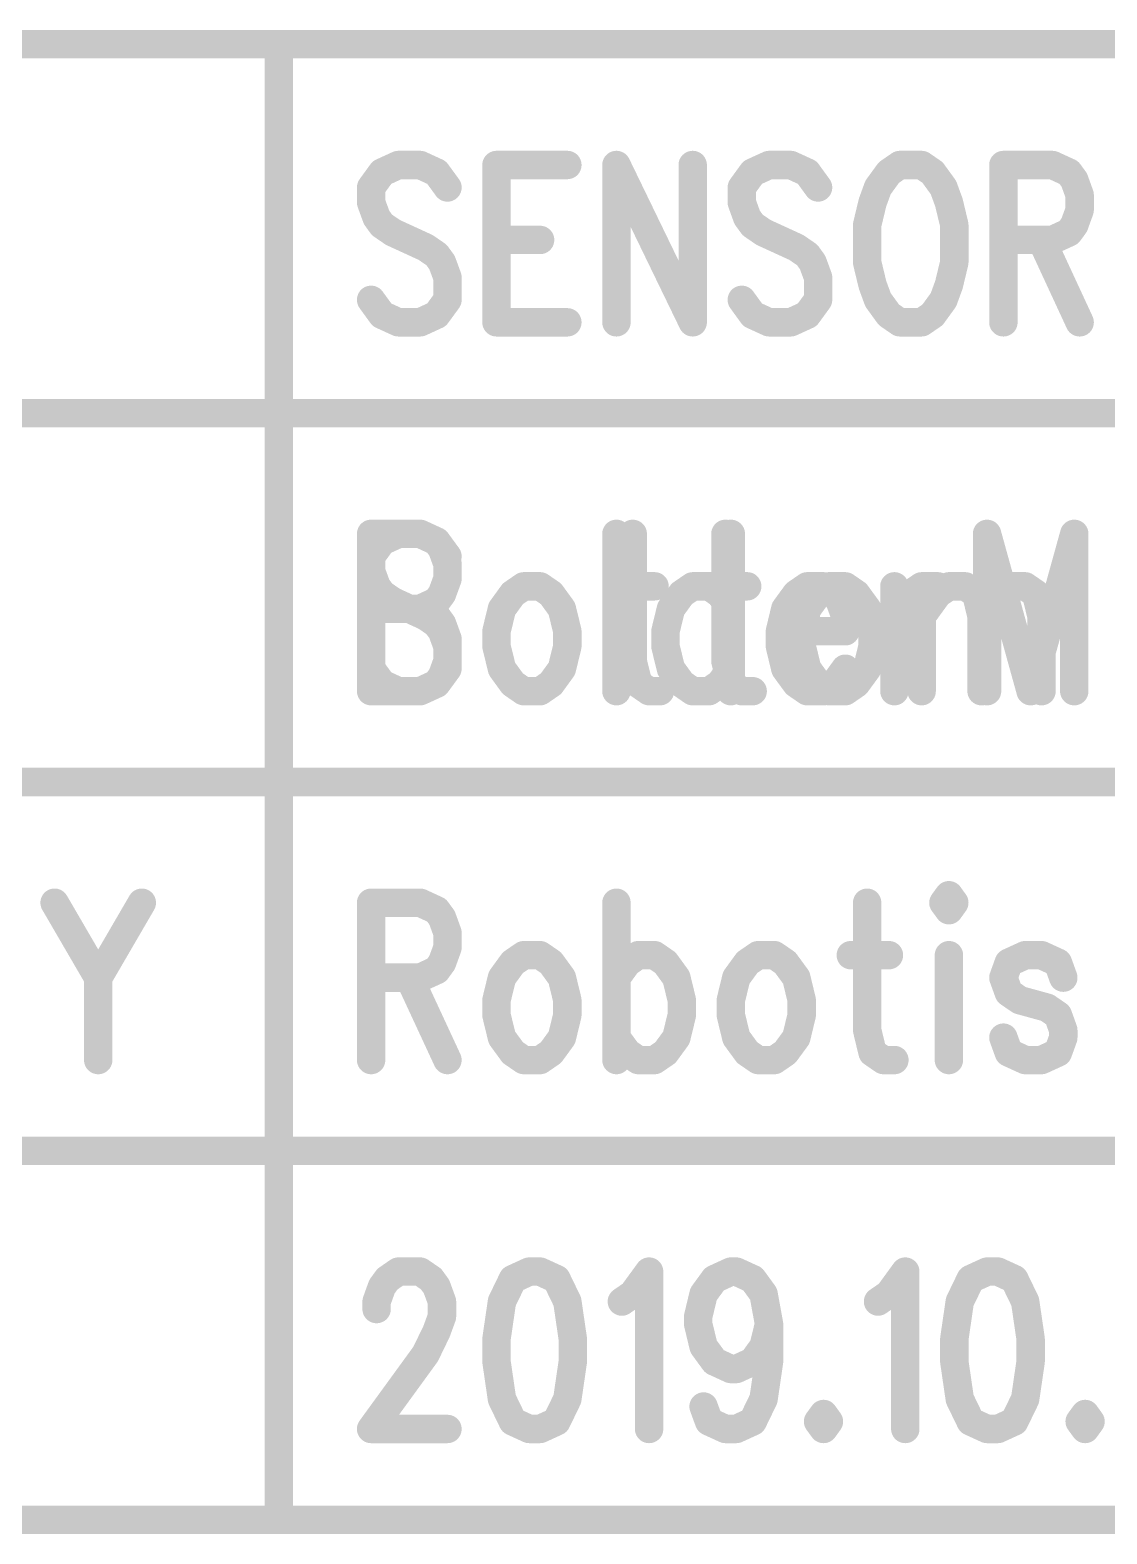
# Model space of a CAD drawing. Extents: x 100 to 144.1, y 92.5 to 144.1.
# Drawn here: x 103.35 to 107.14, y 92.55 to 97.85 of the extents above; entities that cross this region are included whole.
import ezdxf

# ---------------------------------------------------------------- set-up
doc = ezdxf.new("R2010")
doc.units = 0
doc.layers.get('0').update_dxf_attribs({"linetype": 'CONTINUOUS'})
doc.layers.add('MASK-BOTTOM_PHO', color=6, linetype='CONTINUOUS')
doc.layers.add('SILK-BOTTOM_PHO', color=12, linetype='CONTINUOUS')

# ---------------------------------------------------------------- blocks, each defined once
blk = doc.blocks.new('ROUND_1')
at = {"const_width": 0.050038}
blk.add_lwpolyline([(-0.025018, 0, 1), (0.025018, 0, 1)], format="xyb", close=True, dxfattribs=at)

msp = doc.modelspace()

# ---------------------------------------------------------------- linework, layer by layer
at = {"layer": 'MASK-BOTTOM_PHO', "const_width": 0.100076}
for points in [[(127.625094, 97.799906), (100.32492, 97.799906)], [(104.22509, 97.799906), (104.22509, 92.600018)], [(104.645968, 97.374456), (104.58831, 97.34804)], [(104.72293, 97.374456), (104.645968, 97.374456)], [(104.780334, 97.34804), (104.72293, 97.374456)], [(104.991662, 97.374456), (104.991662, 96.819974)], [(104.991662, 97.374456), (105.241344, 97.374456)], [(105.414318, 97.374456), (105.414318, 96.819974)], [(105.414318, 97.374456), (105.68305, 96.819974)], [(105.68305, 97.374456), (105.68305, 96.819974)], [(105.952036, 97.374456), (105.894378, 97.34804)], [(106.028744, 97.374456), (105.952036, 97.374456)], [(106.086402, 97.34804), (106.028744, 97.374456)], [(106.412792, 97.374456), (106.374438, 97.34804)], [(106.489754, 97.374456), (106.412792, 97.374456)], [(106.528108, 97.34804), (106.489754, 97.374456)], [(106.77779, 97.374456), (106.77779, 96.819974)], [(106.77779, 97.374456), (106.95051, 97.374456)], [(106.95051, 97.374456), (107.008168, 97.34804)], [(104.58831, 97.34804), (104.549956, 97.295208)], [(104.818942, 97.295208), (104.780334, 97.34804)], [(105.894378, 97.34804), (105.856024, 97.295208)], [(106.124756, 97.295208), (106.086402, 97.34804)], [(106.374438, 97.34804), (106.336084, 97.295208)], [(106.566462, 97.295208), (106.528108, 97.34804)], [(107.008168, 97.34804), (107.027472, 97.321624)], [(107.027472, 97.321624), (107.046522, 97.268792)], [(104.549956, 97.295208), (104.549956, 97.242376)], [(105.856024, 97.295208), (105.856024, 97.242376)], [(106.336084, 97.295208), (106.31678, 97.242376)], [(106.585766, 97.242376), (106.566462, 97.295208)], [(107.046522, 97.268792), (107.046522, 97.21596)], [(104.549956, 97.242376), (104.56926, 97.189544)], [(105.856024, 97.242376), (105.875074, 97.189544)], [(106.31678, 97.242376), (106.29773, 97.163128)], [(106.604816, 97.163128), (106.585766, 97.242376)], [(107.046522, 97.21596), (107.027472, 97.163128)], [(104.56926, 97.189544), (104.58831, 97.163128)], [(104.58831, 97.163128), (104.626918, 97.136712)], [(105.875074, 97.189544), (105.894378, 97.163128)], [(105.894378, 97.163128), (105.932732, 97.136712)], [(106.29773, 97.163128), (106.29773, 97.031048)], [(106.604816, 97.031048), (106.604816, 97.163128)], [(107.027472, 97.163128), (107.008168, 97.136712)], [(104.626918, 97.136712), (104.74198, 97.08388)], [(104.991662, 97.110296), (105.145332, 97.110296)], [(105.932732, 97.136712), (106.048048, 97.08388)], [(106.95051, 97.110296), (106.77779, 97.110296)], [(106.912156, 97.110296), (107.046522, 96.819974)], [(107.008168, 97.136712), (106.95051, 97.110296)], [(104.74198, 97.08388), (104.780334, 97.057464)], [(104.780334, 97.057464), (104.799638, 97.031048)], [(106.048048, 97.08388), (106.086402, 97.057464)], [(106.086402, 97.057464), (106.105452, 97.031048)], [(104.799638, 97.031048), (104.818942, 96.97847)], [(106.105452, 97.031048), (106.124756, 96.97847)], [(106.29773, 97.031048), (106.31678, 96.952054)], [(106.585766, 96.952054), (106.604816, 97.031048)], [(104.818942, 96.97847), (104.818942, 96.899222)], [(106.124756, 96.97847), (106.124756, 96.899222)], [(106.31678, 96.952054), (106.336084, 96.899222)], [(106.566462, 96.899222), (106.585766, 96.952054)], [(104.58831, 96.84639), (104.549956, 96.899222)], [(104.818942, 96.899222), (104.780334, 96.84639)], [(105.894378, 96.84639), (105.856024, 96.899222)], [(106.124756, 96.899222), (106.086402, 96.84639)], [(106.336084, 96.899222), (106.374438, 96.84639)], [(106.528108, 96.84639), (106.566462, 96.899222)], [(104.645968, 96.819974), (104.58831, 96.84639)], [(104.780334, 96.84639), (104.72293, 96.819974)], [(105.952036, 96.819974), (105.894378, 96.84639)], [(106.086402, 96.84639), (106.028744, 96.819974)], [(106.374438, 96.84639), (106.412792, 96.819974)], [(106.489754, 96.819974), (106.528108, 96.84639)], [(104.72293, 96.819974), (104.645968, 96.819974)], [(104.991662, 96.819974), (105.241344, 96.819974)], [(106.028744, 96.819974), (105.952036, 96.819974)], [(106.412792, 96.819974), (106.489754, 96.819974)], [(120.474994, 96.499934), (100.000054, 96.499934)], [(104.58831, 96.048068), (104.549956, 95.995236)], [(104.645968, 96.074484), (104.58831, 96.048068)], [(104.72293, 96.074484), (104.645968, 96.074484)], [(104.780334, 96.048068), (104.72293, 96.074484)], [(104.818942, 95.995236), (104.780334, 96.048068)], [(105.414318, 96.074484), (105.414318, 95.520002)], [(105.817416, 96.074484), (105.817416, 95.520002)], [(106.720132, 96.074484), (106.720132, 95.520002)], [(106.720132, 96.074484), (106.873802, 95.520002)], [(107.027472, 96.074484), (106.873802, 95.520002)], [(107.027472, 96.074484), (107.027472, 95.520002)], [(104.549956, 95.995236), (104.549956, 95.942404)], [(104.549956, 95.942404), (104.56926, 95.889572)], [(104.56926, 95.889572), (104.58831, 95.863156)], [(105.087674, 95.889572), (105.04932, 95.863156)], [(105.145332, 95.889572), (105.087674, 95.889572)], [(105.183686, 95.863156), (105.145332, 95.889572)], [(105.68305, 95.889572), (105.644696, 95.863156)], [(105.740708, 95.889572), (105.68305, 95.889572)], [(105.779062, 95.863156), (105.740708, 95.889572)], [(106.086402, 95.889572), (106.048048, 95.863156)], [(106.14406, 95.889572), (106.086402, 95.889572)], [(106.182414, 95.863156), (106.14406, 95.889572)], [(106.393742, 95.889572), (106.393742, 95.520002)], [(106.451146, 95.863156), (106.489754, 95.889572)], [(106.489754, 95.889572), (106.547158, 95.889572)], [(104.58831, 95.863156), (104.626918, 95.83674)], [(104.626918, 95.83674), (104.74198, 95.783908)], [(105.04932, 95.863156), (105.010966, 95.810324)], [(105.22204, 95.810324), (105.183686, 95.863156)], [(105.644696, 95.863156), (105.606342, 95.810324)], [(105.817416, 95.810324), (105.779062, 95.863156)], [(106.048048, 95.863156), (106.00944, 95.810324)], [(106.201464, 95.83674), (106.182414, 95.863156)], [(106.220768, 95.783908), (106.201464, 95.83674)], [(106.412792, 95.810324), (106.451146, 95.863156)], [(104.74198, 95.783908), (104.780334, 95.757492)], [(105.010966, 95.810324), (104.991662, 95.731076)], [(105.241344, 95.731076), (105.22204, 95.810324)], [(105.606342, 95.810324), (105.587038, 95.731076)], [(106.00944, 95.810324), (105.99039, 95.731076)], [(106.220768, 95.731076), (106.220768, 95.783908)], [(106.393742, 95.731076), (106.412792, 95.810324)], [(104.780334, 95.757492), (104.799638, 95.731076)], [(104.799638, 95.731076), (104.818942, 95.678244)], [(104.991662, 95.731076), (104.991662, 95.678244)], [(105.241344, 95.678244), (105.241344, 95.731076)], [(105.587038, 95.731076), (105.587038, 95.678244)], [(105.99039, 95.731076), (106.220768, 95.731076)], [(105.99039, 95.731076), (105.99039, 95.678244)], [(104.818942, 95.678244), (104.818942, 95.59925)], [(104.991662, 95.678244), (105.010966, 95.59925)], [(105.22204, 95.59925), (105.241344, 95.678244)], [(105.587038, 95.678244), (105.606342, 95.59925)], [(105.99039, 95.678244), (106.00944, 95.59925)], [(104.58831, 95.546418), (104.549956, 95.59925)], [(104.818942, 95.59925), (104.780334, 95.546418)], [(105.010966, 95.59925), (105.04932, 95.546418)], [(105.183686, 95.546418), (105.22204, 95.59925)], [(105.606342, 95.59925), (105.644696, 95.546418)], [(105.779062, 95.546418), (105.817416, 95.59925)], [(106.00944, 95.59925), (106.048048, 95.546418)], [(106.182414, 95.546418), (106.220768, 95.59925)], [(104.645968, 95.520002), (104.58831, 95.546418)], [(104.72293, 95.520002), (104.645968, 95.520002)], [(104.780334, 95.546418), (104.72293, 95.520002)], [(105.04932, 95.546418), (105.087674, 95.520002)], [(105.087674, 95.520002), (105.145332, 95.520002)], [(105.145332, 95.520002), (105.183686, 95.546418)], [(105.644696, 95.546418), (105.68305, 95.520002)], [(105.68305, 95.520002), (105.740708, 95.520002)], [(105.740708, 95.520002), (105.779062, 95.546418)], [(106.048048, 95.546418), (106.086402, 95.520002)], [(106.086402, 95.520002), (106.14406, 95.520002)], [(106.14406, 95.520002), (106.182414, 95.546418)], [(120.474994, 95.199962), (100.000054, 95.199962)], [(103.434642, 94.774512), (103.588312, 94.510352)], [(103.741982, 94.774512), (103.588312, 94.510352)], [(104.549956, 94.774512), (104.549956, 94.22003)], [(104.549956, 94.774512), (104.72293, 94.774512)], [(104.72293, 94.774512), (104.780334, 94.748096)], [(105.414318, 94.774512), (105.414318, 94.22003)], [(106.29773, 94.774512), (106.29773, 94.32544)], [(106.585766, 94.800928), (106.566462, 94.774512)], [(106.566462, 94.774512), (106.585766, 94.748096)], [(106.604816, 94.774512), (106.585766, 94.800928)], [(106.585766, 94.748096), (106.604816, 94.774512)], [(104.780334, 94.748096), (104.799638, 94.72168)], [(104.799638, 94.72168), (104.818942, 94.668848)], [(104.818942, 94.668848), (104.818942, 94.616016)], [(104.818942, 94.616016), (104.799638, 94.563184)], [(104.799638, 94.563184), (104.780334, 94.536768)], [(105.04932, 94.563184), (105.010966, 94.510352)], [(105.087674, 94.5896), (105.04932, 94.563184)], [(105.145332, 94.5896), (105.087674, 94.5896)], [(105.183686, 94.563184), (105.145332, 94.5896)], [(105.22204, 94.510352), (105.183686, 94.563184)], [(105.414318, 94.510352), (105.452672, 94.563184)], [(105.452672, 94.563184), (105.491026, 94.5896)], [(105.491026, 94.5896), (105.548684, 94.5896)], [(105.548684, 94.5896), (105.587038, 94.563184)], [(105.587038, 94.563184), (105.625392, 94.510352)], [(105.875074, 94.563184), (105.83672, 94.510352)], [(105.913428, 94.5896), (105.875074, 94.563184)], [(105.971086, 94.5896), (105.913428, 94.5896)], [(106.00944, 94.563184), (105.971086, 94.5896)], [(106.048048, 94.510352), (106.00944, 94.563184)], [(106.240072, 94.5896), (106.374438, 94.5896)], [(106.585766, 94.5896), (106.585766, 94.22003)], [(106.79684, 94.563184), (106.77779, 94.510352)], [(106.854498, 94.5896), (106.79684, 94.563184)], [(106.912156, 94.5896), (106.854498, 94.5896)], [(106.969814, 94.563184), (106.912156, 94.5896)], [(106.988864, 94.510352), (106.969814, 94.563184)], [(103.588312, 94.510352), (103.588312, 94.22003)], [(104.72293, 94.510352), (104.549956, 94.510352)], [(104.684322, 94.510352), (104.818942, 94.22003)], [(104.780334, 94.536768), (104.72293, 94.510352)], [(105.010966, 94.510352), (104.991662, 94.431104)], [(105.241344, 94.431104), (105.22204, 94.510352)], [(105.625392, 94.510352), (105.644696, 94.431104)], [(105.83672, 94.510352), (105.817416, 94.431104)], [(106.067098, 94.431104), (106.048048, 94.510352)], [(106.77779, 94.510352), (106.79684, 94.45752)], [(106.79684, 94.45752), (106.835448, 94.431104)], [(104.991662, 94.431104), (104.991662, 94.378272)], [(105.241344, 94.378272), (105.241344, 94.431104)], [(105.644696, 94.431104), (105.644696, 94.378272)], [(105.817416, 94.431104), (105.817416, 94.378272)], [(106.067098, 94.378272), (106.067098, 94.431104)], [(106.835448, 94.431104), (106.93146, 94.404688)], [(106.93146, 94.404688), (106.969814, 94.378272)], [(104.991662, 94.378272), (105.010966, 94.299024)], [(105.22204, 94.299024), (105.241344, 94.378272)], [(105.644696, 94.378272), (105.625392, 94.299024)], [(105.817416, 94.378272), (105.83672, 94.299024)], [(106.048048, 94.299024), (106.067098, 94.378272)], [(106.969814, 94.378272), (106.988864, 94.32544)], [(105.010966, 94.299024), (105.04932, 94.246446)], [(105.183686, 94.246446), (105.22204, 94.299024)], [(105.452672, 94.246446), (105.414318, 94.299024)], [(105.625392, 94.299024), (105.587038, 94.246446)], [(105.83672, 94.299024), (105.875074, 94.246446)], [(106.00944, 94.246446), (106.048048, 94.299024)], [(106.29773, 94.32544), (106.31678, 94.246446)], [(106.79684, 94.246446), (106.77779, 94.299024)], [(106.988864, 94.299024), (106.969814, 94.246446)], [(106.988864, 94.32544), (106.988864, 94.299024)], [(105.04932, 94.246446), (105.087674, 94.22003)], [(105.145332, 94.22003), (105.183686, 94.246446)], [(105.491026, 94.22003), (105.452672, 94.246446)], [(105.587038, 94.246446), (105.548684, 94.22003)], [(105.875074, 94.246446), (105.913428, 94.22003)], [(105.971086, 94.22003), (106.00944, 94.246446)], [(106.31678, 94.246446), (106.355134, 94.22003)], [(106.854498, 94.22003), (106.79684, 94.246446)], [(106.969814, 94.246446), (106.912156, 94.22003)], [(105.087674, 94.22003), (105.145332, 94.22003)], [(105.548684, 94.22003), (105.491026, 94.22003)], [(105.913428, 94.22003), (105.971086, 94.22003)], [(106.355134, 94.22003), (106.393742, 94.22003)], [(106.912156, 94.22003), (106.854498, 94.22003)], [(120.474994, 93.89999), (100.000054, 93.89999)], [(104.58831, 93.421708), (104.607614, 93.448124)], [(104.607614, 93.448124), (104.645968, 93.47454)], [(104.645968, 93.47454), (104.72293, 93.47454)], [(104.72293, 93.47454), (104.761284, 93.448124)], [(104.761284, 93.448124), (104.780334, 93.421708)], [(105.04932, 93.448124), (105.010966, 93.368876)], [(105.106978, 93.47454), (105.04932, 93.448124)], [(105.145332, 93.47454), (105.106978, 93.47454)], [(105.20299, 93.448124), (105.145332, 93.47454)], [(105.241344, 93.368876), (105.20299, 93.448124)], [(105.471722, 93.395292), (105.52938, 93.47454)], [(105.52938, 93.47454), (105.52938, 92.919804)], [(105.721404, 93.395292), (105.760012, 93.448124)], [(105.760012, 93.448124), (105.817416, 93.47454)], [(105.817416, 93.47454), (105.83672, 93.47454)], [(105.83672, 93.47454), (105.894378, 93.448124)], [(105.894378, 93.448124), (105.932732, 93.395292)], [(106.374438, 93.395292), (106.432096, 93.47454)], [(106.432096, 93.47454), (106.432096, 92.919804)], [(106.662474, 93.448124), (106.62412, 93.368876)], [(106.720132, 93.47454), (106.662474, 93.448124)], [(106.758486, 93.47454), (106.720132, 93.47454)], [(106.816144, 93.448124), (106.758486, 93.47454)], [(106.854498, 93.368876), (106.816144, 93.448124)], [(104.56926, 93.368876), (104.58831, 93.421708)], [(104.780334, 93.421708), (104.799638, 93.368876)], [(105.433368, 93.368876), (105.471722, 93.395292)], [(105.702354, 93.316044), (105.721404, 93.395292)], [(105.932732, 93.395292), (105.952036, 93.289628)], [(106.336084, 93.368876), (106.374438, 93.395292)], [(104.56926, 93.34246), (104.56926, 93.368876)], [(104.799638, 93.368876), (104.799638, 93.316044)], [(105.010966, 93.368876), (104.991662, 93.236796)], [(105.260648, 93.236796), (105.241344, 93.368876)], [(106.62412, 93.368876), (106.604816, 93.236796)], [(106.873802, 93.236796), (106.854498, 93.368876)], [(104.799638, 93.316044), (104.780334, 93.263212)], [(105.702354, 93.289628), (105.702354, 93.316044)], [(105.721404, 93.21038), (105.702354, 93.289628)], [(105.952036, 93.289628), (105.932732, 93.21038)], [(105.952036, 93.289628), (105.952036, 93.157548)], [(104.780334, 93.263212), (104.74198, 93.183964)], [(104.991662, 93.236796), (104.991662, 93.157548)], [(105.260648, 93.157548), (105.260648, 93.236796)], [(106.604816, 93.236796), (106.604816, 93.157548)], [(106.873802, 93.157548), (106.873802, 93.236796)], [(104.74198, 93.183964), (104.549956, 92.919804)], [(105.760012, 93.157548), (105.721404, 93.21038)], [(105.932732, 93.21038), (105.894378, 93.157548)], [(104.991662, 93.157548), (105.010966, 93.025468)], [(105.241344, 93.025468), (105.260648, 93.157548)], [(105.817416, 93.131132), (105.760012, 93.157548)], [(105.83672, 93.131132), (105.817416, 93.131132)], [(105.894378, 93.157548), (105.83672, 93.131132)], [(105.952036, 93.157548), (105.932732, 93.025468)], [(106.604816, 93.157548), (106.62412, 93.025468)], [(106.854498, 93.025468), (106.873802, 93.157548)], [(105.010966, 93.025468), (105.04932, 92.94622)], [(105.20299, 92.94622), (105.241344, 93.025468)], [(105.932732, 93.025468), (105.894378, 92.94622)], [(106.62412, 93.025468), (106.662474, 92.94622)], [(106.816144, 92.94622), (106.854498, 93.025468)], [(105.740708, 92.94622), (105.721404, 92.999052)], [(106.14406, 92.972636), (106.124756, 92.94622)], [(106.16311, 92.94622), (106.14406, 92.972636)], [(107.065826, 92.972636), (107.046522, 92.94622)], [(107.084876, 92.94622), (107.065826, 92.972636)], [(104.549956, 92.919804), (104.818942, 92.919804)], [(105.04932, 92.94622), (105.106978, 92.919804)], [(105.106978, 92.919804), (105.145332, 92.919804)], [(105.145332, 92.919804), (105.20299, 92.94622)], [(105.798366, 92.919804), (105.740708, 92.94622)], [(105.83672, 92.919804), (105.798366, 92.919804)], [(105.894378, 92.94622), (105.83672, 92.919804)], [(106.124756, 92.94622), (106.14406, 92.919804)], [(106.14406, 92.919804), (106.16311, 92.94622)], [(106.662474, 92.94622), (106.720132, 92.919804)], [(106.720132, 92.919804), (106.758486, 92.919804)], [(106.758486, 92.919804), (106.816144, 92.94622)], [(107.046522, 92.94622), (107.065826, 92.919804)], [(107.065826, 92.919804), (107.084876, 92.94622)], [(100.32492, 92.600018), (127.625094, 92.600018)]]:
    msp.add_lwpolyline(points, dxfattribs=at)
at = {"layer": 'SILK-BOTTOM_PHO', "const_width": 0.100076}
for points in [[(127.625094, 97.799906), (100.32492, 97.799906)], [(104.22509, 97.799906), (104.22509, 92.600018)], [(104.645968, 97.374456), (104.58831, 97.34804)], [(104.72293, 97.374456), (104.645968, 97.374456)], [(104.780334, 97.34804), (104.72293, 97.374456)], [(104.991662, 97.374456), (104.991662, 96.819974)], [(104.991662, 97.374456), (105.241344, 97.374456)], [(105.414318, 97.374456), (105.414318, 96.819974)], [(105.414318, 97.374456), (105.68305, 96.819974)], [(105.68305, 97.374456), (105.68305, 96.819974)], [(105.952036, 97.374456), (105.894378, 97.34804)], [(106.028744, 97.374456), (105.952036, 97.374456)], [(106.086402, 97.34804), (106.028744, 97.374456)], [(106.412792, 97.374456), (106.374438, 97.34804)], [(106.489754, 97.374456), (106.412792, 97.374456)], [(106.528108, 97.34804), (106.489754, 97.374456)], [(106.77779, 97.374456), (106.77779, 96.819974)], [(106.77779, 97.374456), (106.95051, 97.374456)], [(106.95051, 97.374456), (107.008168, 97.34804)], [(104.58831, 97.34804), (104.549956, 97.295208)], [(104.818942, 97.295208), (104.780334, 97.34804)], [(105.894378, 97.34804), (105.856024, 97.295208)], [(106.124756, 97.295208), (106.086402, 97.34804)], [(106.374438, 97.34804), (106.336084, 97.295208)], [(106.566462, 97.295208), (106.528108, 97.34804)], [(107.008168, 97.34804), (107.027472, 97.321624)], [(107.027472, 97.321624), (107.046522, 97.268792)], [(104.549956, 97.295208), (104.549956, 97.242376)], [(105.856024, 97.295208), (105.856024, 97.242376)], [(106.336084, 97.295208), (106.31678, 97.242376)], [(106.585766, 97.242376), (106.566462, 97.295208)], [(107.046522, 97.268792), (107.046522, 97.21596)], [(104.549956, 97.242376), (104.56926, 97.189544)], [(105.856024, 97.242376), (105.875074, 97.189544)], [(106.31678, 97.242376), (106.29773, 97.163128)], [(106.604816, 97.163128), (106.585766, 97.242376)], [(107.046522, 97.21596), (107.027472, 97.163128)], [(104.56926, 97.189544), (104.58831, 97.163128)], [(104.58831, 97.163128), (104.626918, 97.136712)], [(105.875074, 97.189544), (105.894378, 97.163128)], [(105.894378, 97.163128), (105.932732, 97.136712)], [(106.29773, 97.163128), (106.29773, 97.031048)], [(106.604816, 97.031048), (106.604816, 97.163128)], [(107.027472, 97.163128), (107.008168, 97.136712)], [(104.626918, 97.136712), (104.74198, 97.08388)], [(104.991662, 97.110296), (105.145332, 97.110296)], [(105.932732, 97.136712), (106.048048, 97.08388)], [(106.95051, 97.110296), (106.77779, 97.110296)], [(106.912156, 97.110296), (107.046522, 96.819974)], [(107.008168, 97.136712), (106.95051, 97.110296)], [(104.74198, 97.08388), (104.780334, 97.057464)], [(104.780334, 97.057464), (104.799638, 97.031048)], [(106.048048, 97.08388), (106.086402, 97.057464)], [(106.086402, 97.057464), (106.105452, 97.031048)], [(104.799638, 97.031048), (104.818942, 96.97847)], [(106.105452, 97.031048), (106.124756, 96.97847)], [(106.29773, 97.031048), (106.31678, 96.952054)], [(106.585766, 96.952054), (106.604816, 97.031048)], [(104.818942, 96.97847), (104.818942, 96.899222)], [(106.124756, 96.97847), (106.124756, 96.899222)], [(106.31678, 96.952054), (106.336084, 96.899222)], [(106.566462, 96.899222), (106.585766, 96.952054)], [(104.58831, 96.84639), (104.549956, 96.899222)], [(104.818942, 96.899222), (104.780334, 96.84639)], [(105.894378, 96.84639), (105.856024, 96.899222)], [(106.124756, 96.899222), (106.086402, 96.84639)], [(106.336084, 96.899222), (106.374438, 96.84639)], [(106.528108, 96.84639), (106.566462, 96.899222)], [(104.645968, 96.819974), (104.58831, 96.84639)], [(104.780334, 96.84639), (104.72293, 96.819974)], [(105.952036, 96.819974), (105.894378, 96.84639)], [(106.086402, 96.84639), (106.028744, 96.819974)], [(106.374438, 96.84639), (106.412792, 96.819974)], [(106.489754, 96.819974), (106.528108, 96.84639)], [(104.72293, 96.819974), (104.645968, 96.819974)], [(104.991662, 96.819974), (105.241344, 96.819974)], [(106.028744, 96.819974), (105.952036, 96.819974)], [(106.412792, 96.819974), (106.489754, 96.819974)], [(120.474994, 96.499934), (100.000054, 96.499934)], [(104.549956, 96.074484), (104.549956, 95.520002)], [(104.549956, 96.074484), (104.72293, 96.074484)], [(104.72293, 96.074484), (104.780334, 96.048068)], [(104.780334, 96.048068), (104.799638, 96.021652)], [(105.471722, 96.074484), (105.471722, 95.625666)], [(105.798366, 96.074484), (105.798366, 95.625666)], [(104.799638, 96.021652), (104.818942, 95.96882)], [(104.818942, 95.96882), (104.818942, 95.915988)], [(104.818942, 95.915988), (104.799638, 95.863156)], [(105.087674, 95.889572), (105.04932, 95.863156)], [(105.145332, 95.889572), (105.087674, 95.889572)], [(105.183686, 95.863156), (105.145332, 95.889572)], [(105.414318, 95.889572), (105.548684, 95.889572)], [(105.740708, 95.889572), (105.875074, 95.889572)], [(106.16311, 95.889572), (106.124756, 95.863156)], [(106.220768, 95.889572), (106.16311, 95.889572)], [(106.259122, 95.863156), (106.220768, 95.889572)], [(106.489754, 95.889572), (106.489754, 95.520002)], [(106.547158, 95.863156), (106.585766, 95.889572)], [(106.585766, 95.889572), (106.64317, 95.889572)], [(106.64317, 95.889572), (106.681778, 95.863156)], [(106.758486, 95.863156), (106.79684, 95.889572)], [(106.79684, 95.889572), (106.854498, 95.889572)], [(106.854498, 95.889572), (106.892852, 95.863156)], [(104.780334, 95.83674), (104.72293, 95.810324)], [(104.799638, 95.863156), (104.780334, 95.83674)], [(105.04932, 95.863156), (105.010966, 95.810324)], [(105.22204, 95.810324), (105.183686, 95.863156)], [(106.124756, 95.863156), (106.086402, 95.810324)], [(106.29773, 95.810324), (106.259122, 95.863156)], [(106.489754, 95.783908), (106.547158, 95.863156)], [(106.681778, 95.863156), (106.700828, 95.783908)], [(106.700828, 95.783908), (106.758486, 95.863156)], [(106.892852, 95.863156), (106.912156, 95.783908)], [(104.549956, 95.810324), (104.72293, 95.810324)], [(104.72293, 95.810324), (104.780334, 95.783908)], [(104.780334, 95.783908), (104.799638, 95.757492)], [(105.010966, 95.810324), (104.991662, 95.731076)], [(105.241344, 95.731076), (105.22204, 95.810324)], [(106.086402, 95.810324), (106.067098, 95.731076)], [(106.31678, 95.731076), (106.29773, 95.810324)], [(106.700828, 95.783908), (106.700828, 95.520002)], [(106.912156, 95.783908), (106.912156, 95.520002)], [(104.799638, 95.757492), (104.818942, 95.70466)], [(104.991662, 95.731076), (104.991662, 95.678244)], [(105.241344, 95.678244), (105.241344, 95.731076)], [(106.067098, 95.731076), (106.067098, 95.678244)], [(106.31678, 95.678244), (106.31678, 95.731076)], [(104.818942, 95.70466), (104.818942, 95.625666)], [(104.991662, 95.678244), (105.010966, 95.59925)], [(105.22204, 95.59925), (105.241344, 95.678244)], [(106.067098, 95.678244), (106.086402, 95.59925)], [(106.29773, 95.59925), (106.31678, 95.678244)], [(104.818942, 95.625666), (104.799638, 95.572834)], [(105.471722, 95.625666), (105.491026, 95.546418)], [(105.798366, 95.625666), (105.817416, 95.546418)], [(104.799638, 95.572834), (104.780334, 95.546418)], [(105.010966, 95.59925), (105.04932, 95.546418)], [(105.183686, 95.546418), (105.22204, 95.59925)], [(106.086402, 95.59925), (106.124756, 95.546418)], [(106.259122, 95.546418), (106.29773, 95.59925)], [(104.72293, 95.520002), (104.549956, 95.520002)], [(104.780334, 95.546418), (104.72293, 95.520002)], [(105.04932, 95.546418), (105.087674, 95.520002)], [(105.087674, 95.520002), (105.145332, 95.520002)], [(105.145332, 95.520002), (105.183686, 95.546418)], [(105.491026, 95.546418), (105.52938, 95.520002)], [(105.52938, 95.520002), (105.567734, 95.520002)], [(105.817416, 95.546418), (105.856024, 95.520002)], [(105.856024, 95.520002), (105.894378, 95.520002)], [(106.124756, 95.546418), (106.16311, 95.520002)], [(106.16311, 95.520002), (106.220768, 95.520002)], [(106.220768, 95.520002), (106.259122, 95.546418)], [(120.474994, 95.199962), (100.000054, 95.199962)], [(103.434642, 94.774512), (103.588312, 94.510352)], [(103.741982, 94.774512), (103.588312, 94.510352)], [(104.549956, 94.774512), (104.549956, 94.22003)], [(104.549956, 94.774512), (104.72293, 94.774512)], [(104.72293, 94.774512), (104.780334, 94.748096)], [(105.414318, 94.774512), (105.414318, 94.22003)], [(106.29773, 94.774512), (106.29773, 94.32544)], [(106.585766, 94.800928), (106.566462, 94.774512)], [(106.566462, 94.774512), (106.585766, 94.748096)], [(106.604816, 94.774512), (106.585766, 94.800928)], [(106.585766, 94.748096), (106.604816, 94.774512)], [(104.780334, 94.748096), (104.799638, 94.72168)], [(104.799638, 94.72168), (104.818942, 94.668848)], [(104.818942, 94.668848), (104.818942, 94.616016)], [(104.818942, 94.616016), (104.799638, 94.563184)], [(104.799638, 94.563184), (104.780334, 94.536768)], [(105.04932, 94.563184), (105.010966, 94.510352)], [(105.087674, 94.5896), (105.04932, 94.563184)], [(105.145332, 94.5896), (105.087674, 94.5896)], [(105.183686, 94.563184), (105.145332, 94.5896)], [(105.22204, 94.510352), (105.183686, 94.563184)], [(105.414318, 94.510352), (105.452672, 94.563184)], [(105.452672, 94.563184), (105.491026, 94.5896)], [(105.491026, 94.5896), (105.548684, 94.5896)], [(105.548684, 94.5896), (105.587038, 94.563184)], [(105.587038, 94.563184), (105.625392, 94.510352)], [(105.875074, 94.563184), (105.83672, 94.510352)], [(105.913428, 94.5896), (105.875074, 94.563184)], [(105.971086, 94.5896), (105.913428, 94.5896)], [(106.00944, 94.563184), (105.971086, 94.5896)], [(106.048048, 94.510352), (106.00944, 94.563184)], [(106.240072, 94.5896), (106.374438, 94.5896)], [(106.585766, 94.5896), (106.585766, 94.22003)], [(106.79684, 94.563184), (106.77779, 94.510352)], [(106.854498, 94.5896), (106.79684, 94.563184)], [(106.912156, 94.5896), (106.854498, 94.5896)], [(106.969814, 94.563184), (106.912156, 94.5896)], [(106.988864, 94.510352), (106.969814, 94.563184)], [(103.588312, 94.510352), (103.588312, 94.22003)], [(104.72293, 94.510352), (104.549956, 94.510352)], [(104.684322, 94.510352), (104.818942, 94.22003)], [(104.780334, 94.536768), (104.72293, 94.510352)], [(105.010966, 94.510352), (104.991662, 94.431104)], [(105.241344, 94.431104), (105.22204, 94.510352)], [(105.625392, 94.510352), (105.644696, 94.431104)], [(105.83672, 94.510352), (105.817416, 94.431104)], [(106.067098, 94.431104), (106.048048, 94.510352)], [(106.77779, 94.510352), (106.79684, 94.45752)], [(106.79684, 94.45752), (106.835448, 94.431104)], [(104.991662, 94.431104), (104.991662, 94.378272)], [(105.241344, 94.378272), (105.241344, 94.431104)], [(105.644696, 94.431104), (105.644696, 94.378272)], [(105.817416, 94.431104), (105.817416, 94.378272)], [(106.067098, 94.378272), (106.067098, 94.431104)], [(106.835448, 94.431104), (106.93146, 94.404688)], [(106.93146, 94.404688), (106.969814, 94.378272)], [(104.991662, 94.378272), (105.010966, 94.299024)], [(105.22204, 94.299024), (105.241344, 94.378272)], [(105.644696, 94.378272), (105.625392, 94.299024)], [(105.817416, 94.378272), (105.83672, 94.299024)], [(106.048048, 94.299024), (106.067098, 94.378272)], [(106.969814, 94.378272), (106.988864, 94.32544)], [(105.010966, 94.299024), (105.04932, 94.246446)], [(105.183686, 94.246446), (105.22204, 94.299024)], [(105.452672, 94.246446), (105.414318, 94.299024)], [(105.625392, 94.299024), (105.587038, 94.246446)], [(105.83672, 94.299024), (105.875074, 94.246446)], [(106.00944, 94.246446), (106.048048, 94.299024)], [(106.29773, 94.32544), (106.31678, 94.246446)], [(106.79684, 94.246446), (106.77779, 94.299024)], [(106.988864, 94.299024), (106.969814, 94.246446)], [(106.988864, 94.32544), (106.988864, 94.299024)], [(105.04932, 94.246446), (105.087674, 94.22003)], [(105.145332, 94.22003), (105.183686, 94.246446)], [(105.491026, 94.22003), (105.452672, 94.246446)], [(105.587038, 94.246446), (105.548684, 94.22003)], [(105.875074, 94.246446), (105.913428, 94.22003)], [(105.971086, 94.22003), (106.00944, 94.246446)], [(106.31678, 94.246446), (106.355134, 94.22003)], [(106.854498, 94.22003), (106.79684, 94.246446)], [(106.969814, 94.246446), (106.912156, 94.22003)], [(105.087674, 94.22003), (105.145332, 94.22003)], [(105.548684, 94.22003), (105.491026, 94.22003)], [(105.913428, 94.22003), (105.971086, 94.22003)], [(106.355134, 94.22003), (106.393742, 94.22003)], [(106.912156, 94.22003), (106.854498, 94.22003)], [(120.474994, 93.89999), (100.000054, 93.89999)], [(104.58831, 93.421708), (104.607614, 93.448124)], [(104.607614, 93.448124), (104.645968, 93.47454)], [(104.645968, 93.47454), (104.72293, 93.47454)], [(104.72293, 93.47454), (104.761284, 93.448124)], [(104.761284, 93.448124), (104.780334, 93.421708)], [(105.04932, 93.448124), (105.010966, 93.368876)], [(105.106978, 93.47454), (105.04932, 93.448124)], [(105.145332, 93.47454), (105.106978, 93.47454)], [(105.20299, 93.448124), (105.145332, 93.47454)], [(105.241344, 93.368876), (105.20299, 93.448124)], [(105.471722, 93.395292), (105.52938, 93.47454)], [(105.52938, 93.47454), (105.52938, 92.919804)], [(105.721404, 93.395292), (105.760012, 93.448124)], [(105.760012, 93.448124), (105.817416, 93.47454)], [(105.817416, 93.47454), (105.83672, 93.47454)], [(105.83672, 93.47454), (105.894378, 93.448124)], [(105.894378, 93.448124), (105.932732, 93.395292)], [(106.374438, 93.395292), (106.432096, 93.47454)], [(106.432096, 93.47454), (106.432096, 92.919804)], [(106.662474, 93.448124), (106.62412, 93.368876)], [(106.720132, 93.47454), (106.662474, 93.448124)], [(106.758486, 93.47454), (106.720132, 93.47454)], [(106.816144, 93.448124), (106.758486, 93.47454)], [(106.854498, 93.368876), (106.816144, 93.448124)], [(104.56926, 93.368876), (104.58831, 93.421708)], [(104.780334, 93.421708), (104.799638, 93.368876)], [(105.433368, 93.368876), (105.471722, 93.395292)], [(105.702354, 93.316044), (105.721404, 93.395292)], [(105.932732, 93.395292), (105.952036, 93.289628)], [(106.336084, 93.368876), (106.374438, 93.395292)], [(104.56926, 93.34246), (104.56926, 93.368876)], [(104.799638, 93.368876), (104.799638, 93.316044)], [(105.010966, 93.368876), (104.991662, 93.236796)], [(105.260648, 93.236796), (105.241344, 93.368876)], [(106.62412, 93.368876), (106.604816, 93.236796)], [(106.873802, 93.236796), (106.854498, 93.368876)], [(104.799638, 93.316044), (104.780334, 93.263212)], [(105.702354, 93.289628), (105.702354, 93.316044)], [(105.721404, 93.21038), (105.702354, 93.289628)], [(105.952036, 93.289628), (105.932732, 93.21038)], [(105.952036, 93.289628), (105.952036, 93.157548)], [(104.780334, 93.263212), (104.74198, 93.183964)], [(104.991662, 93.236796), (104.991662, 93.157548)], [(105.260648, 93.157548), (105.260648, 93.236796)], [(106.604816, 93.236796), (106.604816, 93.157548)], [(106.873802, 93.157548), (106.873802, 93.236796)], [(104.74198, 93.183964), (104.549956, 92.919804)], [(105.760012, 93.157548), (105.721404, 93.21038)], [(105.932732, 93.21038), (105.894378, 93.157548)], [(104.991662, 93.157548), (105.010966, 93.025468)], [(105.241344, 93.025468), (105.260648, 93.157548)], [(105.817416, 93.131132), (105.760012, 93.157548)], [(105.83672, 93.131132), (105.817416, 93.131132)], [(105.894378, 93.157548), (105.83672, 93.131132)], [(105.952036, 93.157548), (105.932732, 93.025468)], [(106.604816, 93.157548), (106.62412, 93.025468)], [(106.854498, 93.025468), (106.873802, 93.157548)], [(105.010966, 93.025468), (105.04932, 92.94622)], [(105.20299, 92.94622), (105.241344, 93.025468)], [(105.932732, 93.025468), (105.894378, 92.94622)], [(106.62412, 93.025468), (106.662474, 92.94622)], [(106.816144, 92.94622), (106.854498, 93.025468)], [(105.740708, 92.94622), (105.721404, 92.999052)], [(106.14406, 92.972636), (106.124756, 92.94622)], [(106.16311, 92.94622), (106.14406, 92.972636)], [(107.065826, 92.972636), (107.046522, 92.94622)], [(107.084876, 92.94622), (107.065826, 92.972636)], [(104.549956, 92.919804), (104.818942, 92.919804)], [(105.04932, 92.94622), (105.106978, 92.919804)], [(105.106978, 92.919804), (105.145332, 92.919804)], [(105.145332, 92.919804), (105.20299, 92.94622)], [(105.798366, 92.919804), (105.740708, 92.94622)], [(105.83672, 92.919804), (105.798366, 92.919804)], [(105.894378, 92.94622), (105.83672, 92.919804)], [(106.124756, 92.94622), (106.14406, 92.919804)], [(106.14406, 92.919804), (106.16311, 92.94622)], [(106.662474, 92.94622), (106.720132, 92.919804)], [(106.720132, 92.919804), (106.758486, 92.919804)], [(106.758486, 92.919804), (106.816144, 92.94622)], [(107.046522, 92.94622), (107.065826, 92.919804)], [(107.065826, 92.919804), (107.084876, 92.94622)], [(100.32492, 92.600018), (127.625094, 92.600018)]]:
    msp.add_lwpolyline(points, dxfattribs=at)

# ---------------------------------------------------------------- block references
at = {"layer": 'MASK-BOTTOM_PHO'}
for p in [(104.22509, 97.799906), (104.645968, 97.374456), (104.72293, 97.374456), (104.991662, 97.374456), (104.991662, 97.374456), (105.241344, 97.374456), (105.414318, 97.374456), (105.414318, 97.374456), (105.68305, 97.374456), (105.952036, 97.374456), (106.028744, 97.374456), (106.412792, 97.374456), (106.412792, 97.374456), (106.489754, 97.374456), (106.77779, 97.374456), (106.77779, 97.374456), (106.95051, 97.374456), (104.58831, 97.34804), (104.780334, 97.34804), (105.894378, 97.34804), (106.086402, 97.34804), (106.374438, 97.34804), (106.528108, 97.34804), (107.008168, 97.34804), (107.027472, 97.321624), (104.549956, 97.295208), (104.818942, 97.295208), (105.856024, 97.295208), (106.124756, 97.295208), (106.336084, 97.295208), (106.566462, 97.295208), (107.046522, 97.268792), (104.549956, 97.242376), (105.856024, 97.242376), (106.31678, 97.242376), (106.585766, 97.242376), (107.046522, 97.21596), (104.56926, 97.189544), (104.58831, 97.163128), (105.875074, 97.189544), (105.894378, 97.163128), (106.29773, 97.163128), (106.604816, 97.163128), (107.027472, 97.163128), (104.626918, 97.136712), (104.991662, 97.110296), (105.145332, 97.110296), (105.932732, 97.136712), (106.77779, 97.110296), (106.912156, 97.110296), (106.95051, 97.110296), (107.008168, 97.136712), (104.74198, 97.08388), (104.780334, 97.057464), (106.048048, 97.08388), (106.086402, 97.057464), (104.799638, 97.031048), (106.105452, 97.031048), (106.29773, 97.031048), (106.604816, 97.031048), (104.818942, 96.97847), (106.124756, 96.97847), (106.31678, 96.952054), (106.585766, 96.952054), (104.549956, 96.899222), (104.818942, 96.899222), (105.856024, 96.899222), (106.124756, 96.899222), (106.336084, 96.899222), (106.566462, 96.899222), (104.58831, 96.84639), (104.780334, 96.84639), (105.894378, 96.84639), (106.086402, 96.84639), (106.374438, 96.84639), (106.528108, 96.84639), (104.645968, 96.819974), (104.72293, 96.819974), (104.991662, 96.819974), (104.991662, 96.819974), (105.241344, 96.819974), (105.414318, 96.819974), (105.68305, 96.819974), (105.68305, 96.819974), (105.952036, 96.819974), (106.028744, 96.819974), (106.412792, 96.819974), (106.489754, 96.819974), (106.77779, 96.819974), (107.046522, 96.819974), (104.58831, 96.048068), (104.645968, 96.074484), (104.72293, 96.074484), (104.780334, 96.048068), (105.414318, 96.074484), (105.817416, 96.074484), (106.720132, 96.074484), (106.720132, 96.074484), (107.027472, 96.074484), (107.027472, 96.074484), (104.549956, 95.995236), (104.818942, 95.995236), (104.549956, 95.942404), (104.56926, 95.889572), (105.087674, 95.889572), (105.087674, 95.889572), (105.145332, 95.889572), (105.68305, 95.889572), (105.740708, 95.889572), (106.086402, 95.889572), (106.14406, 95.889572), (106.393742, 95.889572), (106.489754, 95.889572), (106.547158, 95.889572), (104.58831, 95.863156), (104.626918, 95.83674), (105.04932, 95.863156), (105.183686, 95.863156), (105.644696, 95.863156), (105.779062, 95.863156), (106.048048, 95.863156), (106.182414, 95.863156), (106.201464, 95.83674), (106.201464, 95.83674), (106.451146, 95.863156), (104.74198, 95.783908), (105.010966, 95.810324), (105.22204, 95.810324), (105.606342, 95.810324), (105.817416, 95.810324), (106.00944, 95.810324), (106.220768, 95.783908), (106.412792, 95.810324), (104.780334, 95.757492), (104.799638, 95.731076), (104.991662, 95.731076), (105.241344, 95.731076), (105.587038, 95.731076), (105.99039, 95.731076), (105.99039, 95.731076), (106.220768, 95.731076), (106.393742, 95.731076), (104.818942, 95.678244), (104.991662, 95.678244), (105.241344, 95.678244), (105.587038, 95.678244), (105.99039, 95.678244), (104.549956, 95.59925), (104.818942, 95.59925), (105.010966, 95.59925), (105.22204, 95.59925), (105.606342, 95.59925), (105.817416, 95.59925), (106.00944, 95.59925), (106.220768, 95.59925), (104.58831, 95.546418), (104.645968, 95.520002), (104.72293, 95.520002), (104.780334, 95.546418), (105.04932, 95.546418), (105.087674, 95.520002), (105.145332, 95.520002), (105.183686, 95.546418), (105.414318, 95.520002), (105.644696, 95.546418), (105.68305, 95.520002), (105.740708, 95.520002), (105.779062, 95.546418), (105.817416, 95.520002), (106.048048, 95.546418), (106.086402, 95.520002), (106.14406, 95.520002), (106.182414, 95.546418), (106.393742, 95.520002), (106.720132, 95.520002), (106.873802, 95.520002), (106.873802, 95.520002), (107.027472, 95.520002), (103.434642, 94.774512), (103.741982, 94.774512), (104.549956, 94.774512), (104.549956, 94.774512), (104.72293, 94.774512), (105.414318, 94.774512), (106.29773, 94.774512), (106.566462, 94.774512), (106.566462, 94.774512), (106.585766, 94.800928), (106.604816, 94.774512), (104.780334, 94.748096), (104.799638, 94.72168), (106.585766, 94.748096), (104.818942, 94.668848), (104.818942, 94.616016), (104.799638, 94.563184), (105.04932, 94.563184), (105.087674, 94.5896), (105.087674, 94.5896), (105.145332, 94.5896), (105.183686, 94.563184), (105.452672, 94.563184), (105.491026, 94.5896), (105.548684, 94.5896), (105.587038, 94.563184), (105.875074, 94.563184), (105.913428, 94.5896), (105.913428, 94.5896), (105.971086, 94.5896), (106.00944, 94.563184), (106.240072, 94.5896), (106.374438, 94.5896), (106.585766, 94.5896), (106.79684, 94.563184), (106.854498, 94.5896), (106.912156, 94.5896), (106.969814, 94.563184), (103.588312, 94.510352), (103.588312, 94.510352), (104.549956, 94.510352), (104.684322, 94.510352), (104.72293, 94.510352), (104.780334, 94.536768), (105.010966, 94.510352), (105.22204, 94.510352), (105.414318, 94.510352), (105.625392, 94.510352), (105.83672, 94.510352), (106.048048, 94.510352), (106.77779, 94.510352), (106.988864, 94.510352), (106.79684, 94.45752), (104.991662, 94.431104), (105.241344, 94.431104), (105.644696, 94.431104), (105.817416, 94.431104), (106.067098, 94.431104), (106.835448, 94.431104), (106.93146, 94.404688), (104.991662, 94.378272), (105.241344, 94.378272), (105.644696, 94.378272), (105.817416, 94.378272), (106.067098, 94.378272), (106.969814, 94.378272), (105.010966, 94.299024), (105.22204, 94.299024), (105.414318, 94.299024), (105.625392, 94.299024), (105.83672, 94.299024), (106.048048, 94.299024), (106.29773, 94.32544), (106.77779, 94.299024), (106.988864, 94.32544), (106.988864, 94.299024), (105.04932, 94.246446), (105.183686, 94.246446), (105.452672, 94.246446), (105.587038, 94.246446), (105.875074, 94.246446), (106.00944, 94.246446), (106.31678, 94.246446), (106.79684, 94.246446), (106.969814, 94.246446), (103.588312, 94.22003), (104.549956, 94.22003), (104.818942, 94.22003), (105.087674, 94.22003), (105.145332, 94.22003), (105.414318, 94.22003), (105.491026, 94.22003), (105.548684, 94.22003), (105.913428, 94.22003), (105.971086, 94.22003), (106.355134, 94.22003), (106.393742, 94.22003), (106.585766, 94.22003), (106.854498, 94.22003), (106.912156, 94.22003), (104.607614, 93.448124), (104.645968, 93.47454), (104.72293, 93.47454), (104.761284, 93.448124), (105.04932, 93.448124), (105.106978, 93.47454), (105.106978, 93.47454), (105.145332, 93.47454), (105.20299, 93.448124), (105.52938, 93.47454), (105.760012, 93.448124), (105.817416, 93.47454), (105.83672, 93.47454), (105.894378, 93.448124), (106.432096, 93.47454), (106.662474, 93.448124), (106.720132, 93.47454), (106.720132, 93.47454), (106.758486, 93.47454), (106.816144, 93.448124), (104.58831, 93.421708), (104.780334, 93.421708), (105.471722, 93.395292), (105.721404, 93.395292), (105.932732, 93.395292), (106.374438, 93.395292), (104.56926, 93.368876), (104.56926, 93.34246), (104.799638, 93.368876), (105.010966, 93.368876), (105.241344, 93.368876), (105.433368, 93.368876), (106.336084, 93.368876), (106.62412, 93.368876), (106.854498, 93.368876), (104.799638, 93.316044), (105.702354, 93.316044), (105.702354, 93.289628), (105.952036, 93.289628), (105.952036, 93.289628), (104.780334, 93.263212), (104.991662, 93.236796), (105.260648, 93.236796), (106.604816, 93.236796), (106.873802, 93.236796), (104.74198, 93.183964), (105.721404, 93.21038), (105.932732, 93.21038), (104.991662, 93.157548), (105.260648, 93.157548), (105.760012, 93.157548), (105.817416, 93.131132), (105.83672, 93.131132), (105.894378, 93.157548), (105.952036, 93.157548), (106.604816, 93.157548), (106.873802, 93.157548), (105.010966, 93.025468), (105.241344, 93.025468), (105.932732, 93.025468), (106.62412, 93.025468), (106.854498, 93.025468), (105.721404, 92.999052), (106.14406, 92.972636), (106.14406, 92.972636), (107.065826, 92.972636), (107.065826, 92.972636), (104.549956, 92.919804), (104.818942, 92.919804), (105.04932, 92.94622), (105.106978, 92.919804), (105.145332, 92.919804), (105.20299, 92.94622), (105.52938, 92.919804), (105.740708, 92.94622), (105.798366, 92.919804), (105.83672, 92.919804), (105.894378, 92.94622), (106.124756, 92.94622), (106.14406, 92.919804), (106.16311, 92.94622), (106.432096, 92.919804), (106.662474, 92.94622), (106.720132, 92.919804), (106.758486, 92.919804), (106.816144, 92.94622), (107.046522, 92.94622), (107.065826, 92.919804), (107.084876, 92.94622), (104.22509, 92.600018)]:
    msp.add_blockref('ROUND_1', p, dxfattribs=at)
at = {"layer": 'SILK-BOTTOM_PHO'}
for p in [(104.22509, 97.799906), (104.645968, 97.374456), (104.72293, 97.374456), (104.991662, 97.374456), (104.991662, 97.374456), (105.241344, 97.374456), (105.414318, 97.374456), (105.414318, 97.374456), (105.68305, 97.374456), (105.952036, 97.374456), (106.028744, 97.374456), (106.412792, 97.374456), (106.412792, 97.374456), (106.489754, 97.374456), (106.77779, 97.374456), (106.77779, 97.374456), (106.95051, 97.374456), (104.58831, 97.34804), (104.780334, 97.34804), (105.894378, 97.34804), (106.086402, 97.34804), (106.374438, 97.34804), (106.528108, 97.34804), (107.008168, 97.34804), (107.027472, 97.321624), (104.549956, 97.295208), (104.818942, 97.295208), (105.856024, 97.295208), (106.124756, 97.295208), (106.336084, 97.295208), (106.566462, 97.295208), (107.046522, 97.268792), (104.549956, 97.242376), (105.856024, 97.242376), (106.31678, 97.242376), (106.585766, 97.242376), (107.046522, 97.21596), (104.56926, 97.189544), (104.58831, 97.163128), (105.875074, 97.189544), (105.894378, 97.163128), (106.29773, 97.163128), (106.604816, 97.163128), (107.027472, 97.163128), (104.626918, 97.136712), (104.991662, 97.110296), (105.145332, 97.110296), (105.932732, 97.136712), (106.77779, 97.110296), (106.912156, 97.110296), (106.95051, 97.110296), (107.008168, 97.136712), (104.74198, 97.08388), (104.780334, 97.057464), (106.048048, 97.08388), (106.086402, 97.057464), (104.799638, 97.031048), (106.105452, 97.031048), (106.29773, 97.031048), (106.604816, 97.031048), (104.818942, 96.97847), (106.124756, 96.97847), (106.31678, 96.952054), (106.585766, 96.952054), (104.549956, 96.899222), (104.818942, 96.899222), (105.856024, 96.899222), (106.124756, 96.899222), (106.336084, 96.899222), (106.566462, 96.899222), (104.58831, 96.84639), (104.780334, 96.84639), (105.894378, 96.84639), (106.086402, 96.84639), (106.374438, 96.84639), (106.528108, 96.84639), (104.645968, 96.819974), (104.72293, 96.819974), (104.991662, 96.819974), (104.991662, 96.819974), (105.241344, 96.819974), (105.414318, 96.819974), (105.68305, 96.819974), (105.68305, 96.819974), (105.952036, 96.819974), (106.028744, 96.819974), (106.412792, 96.819974), (106.489754, 96.819974), (106.77779, 96.819974), (107.046522, 96.819974), (104.549956, 96.074484), (104.549956, 96.074484), (104.72293, 96.074484), (104.780334, 96.048068), (105.471722, 96.074484), (105.798366, 96.074484), (104.799638, 96.021652), (104.818942, 95.96882), (104.818942, 95.915988), (105.087674, 95.889572), (105.087674, 95.889572), (105.145332, 95.889572), (105.414318, 95.889572), (105.548684, 95.889572), (105.740708, 95.889572), (105.875074, 95.889572), (106.16311, 95.889572), (106.16311, 95.889572), (106.220768, 95.889572), (106.489754, 95.889572), (106.585766, 95.889572), (106.64317, 95.889572), (106.79684, 95.889572), (106.854498, 95.889572), (104.780334, 95.83674), (104.799638, 95.863156), (105.04932, 95.863156), (105.183686, 95.863156), (106.124756, 95.863156), (106.259122, 95.863156), (106.547158, 95.863156), (106.681778, 95.863156), (106.758486, 95.863156), (106.892852, 95.863156), (104.549956, 95.810324), (104.72293, 95.810324), (104.72293, 95.810324), (104.780334, 95.783908), (105.010966, 95.810324), (105.22204, 95.810324), (106.086402, 95.810324), (106.29773, 95.810324), (106.489754, 95.783908), (106.700828, 95.783908), (106.700828, 95.783908), (106.912156, 95.783908), (104.799638, 95.757492), (104.991662, 95.731076), (105.241344, 95.731076), (106.067098, 95.731076), (106.31678, 95.731076), (104.818942, 95.70466), (104.991662, 95.678244), (105.241344, 95.678244), (106.067098, 95.678244), (106.31678, 95.678244), (104.818942, 95.625666), (105.471722, 95.625666), (105.798366, 95.625666), (104.799638, 95.572834), (105.010966, 95.59925), (105.22204, 95.59925), (106.086402, 95.59925), (106.29773, 95.59925), (104.549956, 95.520002), (104.549956, 95.520002), (104.72293, 95.520002), (104.780334, 95.546418), (105.04932, 95.546418), (105.087674, 95.520002), (105.145332, 95.520002), (105.183686, 95.546418), (105.491026, 95.546418), (105.52938, 95.520002), (105.567734, 95.520002), (105.817416, 95.546418), (105.856024, 95.520002), (105.894378, 95.520002), (106.124756, 95.546418), (106.16311, 95.520002), (106.220768, 95.520002), (106.259122, 95.546418), (106.489754, 95.520002), (106.700828, 95.520002), (106.912156, 95.520002), (103.434642, 94.774512), (103.741982, 94.774512), (104.549956, 94.774512), (104.549956, 94.774512), (104.72293, 94.774512), (105.414318, 94.774512), (106.29773, 94.774512), (106.566462, 94.774512), (106.566462, 94.774512), (106.585766, 94.800928), (106.604816, 94.774512), (104.780334, 94.748096), (104.799638, 94.72168), (106.585766, 94.748096), (104.818942, 94.668848), (104.818942, 94.616016), (104.799638, 94.563184), (105.04932, 94.563184), (105.087674, 94.5896), (105.087674, 94.5896), (105.145332, 94.5896), (105.183686, 94.563184), (105.452672, 94.563184), (105.491026, 94.5896), (105.548684, 94.5896), (105.587038, 94.563184), (105.875074, 94.563184), (105.913428, 94.5896), (105.913428, 94.5896), (105.971086, 94.5896), (106.00944, 94.563184), (106.240072, 94.5896), (106.374438, 94.5896), (106.585766, 94.5896), (106.79684, 94.563184), (106.854498, 94.5896), (106.912156, 94.5896), (106.969814, 94.563184), (103.588312, 94.510352), (103.588312, 94.510352), (104.549956, 94.510352), (104.684322, 94.510352), (104.72293, 94.510352), (104.780334, 94.536768), (105.010966, 94.510352), (105.22204, 94.510352), (105.414318, 94.510352), (105.625392, 94.510352), (105.83672, 94.510352), (106.048048, 94.510352), (106.77779, 94.510352), (106.988864, 94.510352), (106.79684, 94.45752), (104.991662, 94.431104), (105.241344, 94.431104), (105.644696, 94.431104), (105.817416, 94.431104), (106.067098, 94.431104), (106.835448, 94.431104), (106.93146, 94.404688), (104.991662, 94.378272), (105.241344, 94.378272), (105.644696, 94.378272), (105.817416, 94.378272), (106.067098, 94.378272), (106.969814, 94.378272), (105.010966, 94.299024), (105.22204, 94.299024), (105.414318, 94.299024), (105.625392, 94.299024), (105.83672, 94.299024), (106.048048, 94.299024), (106.29773, 94.32544), (106.77779, 94.299024), (106.988864, 94.32544), (106.988864, 94.299024), (105.04932, 94.246446), (105.183686, 94.246446), (105.452672, 94.246446), (105.587038, 94.246446), (105.875074, 94.246446), (106.00944, 94.246446), (106.31678, 94.246446), (106.79684, 94.246446), (106.969814, 94.246446), (103.588312, 94.22003), (104.549956, 94.22003), (104.818942, 94.22003), (105.087674, 94.22003), (105.145332, 94.22003), (105.414318, 94.22003), (105.491026, 94.22003), (105.548684, 94.22003), (105.913428, 94.22003), (105.971086, 94.22003), (106.355134, 94.22003), (106.393742, 94.22003), (106.585766, 94.22003), (106.854498, 94.22003), (106.912156, 94.22003), (104.607614, 93.448124), (104.645968, 93.47454), (104.72293, 93.47454), (104.761284, 93.448124), (105.04932, 93.448124), (105.106978, 93.47454), (105.106978, 93.47454), (105.145332, 93.47454), (105.20299, 93.448124), (105.52938, 93.47454), (105.760012, 93.448124), (105.817416, 93.47454), (105.83672, 93.47454), (105.894378, 93.448124), (106.432096, 93.47454), (106.662474, 93.448124), (106.720132, 93.47454), (106.720132, 93.47454), (106.758486, 93.47454), (106.816144, 93.448124), (104.58831, 93.421708), (104.780334, 93.421708), (105.471722, 93.395292), (105.721404, 93.395292), (105.932732, 93.395292), (106.374438, 93.395292), (104.56926, 93.368876), (104.56926, 93.34246), (104.799638, 93.368876), (105.010966, 93.368876), (105.241344, 93.368876), (105.433368, 93.368876), (106.336084, 93.368876), (106.62412, 93.368876), (106.854498, 93.368876), (104.799638, 93.316044), (105.702354, 93.316044), (105.702354, 93.289628), (105.952036, 93.289628), (105.952036, 93.289628), (104.780334, 93.263212), (104.991662, 93.236796), (105.260648, 93.236796), (106.604816, 93.236796), (106.873802, 93.236796), (104.74198, 93.183964), (105.721404, 93.21038), (105.932732, 93.21038), (104.991662, 93.157548), (105.260648, 93.157548), (105.760012, 93.157548), (105.817416, 93.131132), (105.83672, 93.131132), (105.894378, 93.157548), (105.952036, 93.157548), (106.604816, 93.157548), (106.873802, 93.157548), (105.010966, 93.025468), (105.241344, 93.025468), (105.932732, 93.025468), (106.62412, 93.025468), (106.854498, 93.025468), (105.721404, 92.999052), (106.14406, 92.972636), (106.14406, 92.972636), (107.065826, 92.972636), (107.065826, 92.972636), (104.549956, 92.919804), (104.818942, 92.919804), (105.04932, 92.94622), (105.106978, 92.919804), (105.145332, 92.919804), (105.20299, 92.94622), (105.52938, 92.919804), (105.740708, 92.94622), (105.798366, 92.919804), (105.83672, 92.919804), (105.894378, 92.94622), (106.124756, 92.94622), (106.14406, 92.919804), (106.16311, 92.94622), (106.432096, 92.919804), (106.662474, 92.94622), (106.720132, 92.919804), (106.758486, 92.919804), (106.816144, 92.94622), (107.046522, 92.94622), (107.065826, 92.919804), (107.084876, 92.94622), (104.22509, 92.600018)]:
    msp.add_blockref('ROUND_1', p, dxfattribs=at)

doc.saveas('drawing.dxf')
